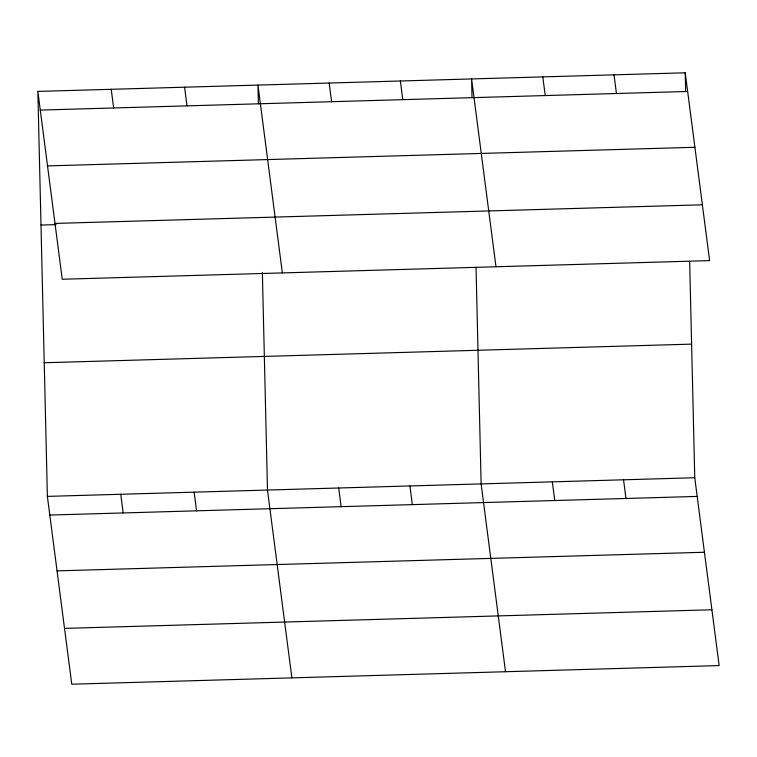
<?xml version="1.0" encoding="UTF-8"?>
<svg xmlns="http://www.w3.org/2000/svg" width="757" height="757" viewBox="0 0 757 757"><rect width="100%" height="100%" fill="white"/><g stroke="black" fill="none" stroke-linecap="round" stroke-linejoin="round"><path stroke-width="1.14" d="M37.85 91.417L685.227 72.795L709.621 260.616L62.244 279.248L37.85 91.417L47.379 496.384L71.773 684.205L719.15 665.583L694.756 477.752L689.655 261.269M40.272 110.087L687.649 91.465M47.521 165.906L694.898 147.284M54.996 223.419L702.364 204.797M40.992 225.056L56.132 224.621M44.237 362.745L691.614 344.123M47.379 496.384L694.756 477.752M49.811 515.053L697.178 496.422M57.059 570.873L704.426 552.25M64.525 628.386L711.902 609.764M614.012 74.839L616.435 93.508M623.541 479.806L625.973 498.475M542.797 76.892L545.229 95.562M552.336 481.849L554.758 500.519M495.986 266.767L471.592 78.936L472.027 97.691M505.515 671.724L481.121 483.903L476.03 267.42M400.377 80.99L402.8 99.659M409.916 485.947L412.338 504.616M329.172 83.033L331.594 101.703M338.701 488L341.123 506.67M282.352 272.908L257.957 85.087L258.402 103.841M291.88 677.875L267.486 490.044L262.367 272.397M184.585 87.197L187.017 105.866M194.123 492.154L196.546 510.824M111.222 89.307L113.645 107.977M120.751 494.274L123.173 512.934M685.227 72.795L685.662 91.55"/></g></svg>
